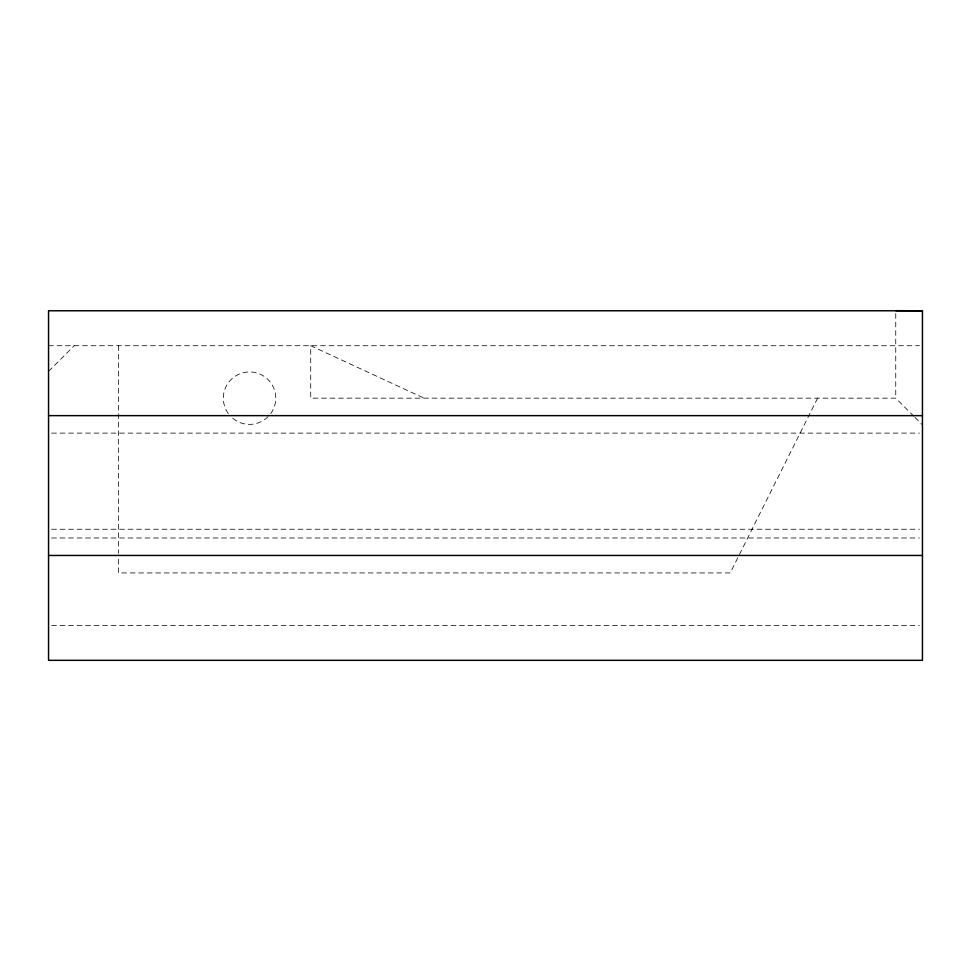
<?xml version="1.0" encoding="UTF-8"?>
<svg xmlns="http://www.w3.org/2000/svg" width="971" height="971" viewBox="0 0 971 971"><rect width="100%" height="100%" fill="white"/><g stroke="black" fill="none" stroke-linecap="round" stroke-linejoin="round"><path stroke-width="0.73" stroke-dasharray="4.86 3.64" d="M817.582 398.159L730.192 572.939L118.462 572.939L118.462 554.757M48.55 371.371L74.197 345.725M48.55 345.725L919.488 345.725M913.905 416.316L895.748 398.159L310.72 398.159L310.72 345.725L424.06 398.159M51.584 433.115L919.416 433.115M51.584 529.244L919.416 529.244M51.584 537.983L919.416 537.983M51.584 625.373L919.416 625.373M914.973 417.384L922.45 424.861M895.748 313.597L895.748 398.159M118.462 345.725L118.462 553.252M228.331 413.561A26.217 26.217 0 0 1 232.008 378.678A26.217 26.217 0 0 1 267.086 378.678A26.217 26.217 0 0 1 270.763 413.561M268.081 416.693A26.217 26.217 0 0 1 231.996 417.639"/><path stroke-width="1.46" d="M922.45 310.769L48.55 310.769L48.55 660.329L922.45 660.329L922.45 310.769L895.748 310.671M48.55 415.637L922.45 415.637M48.55 555.461L922.45 555.461"/></g></svg>
